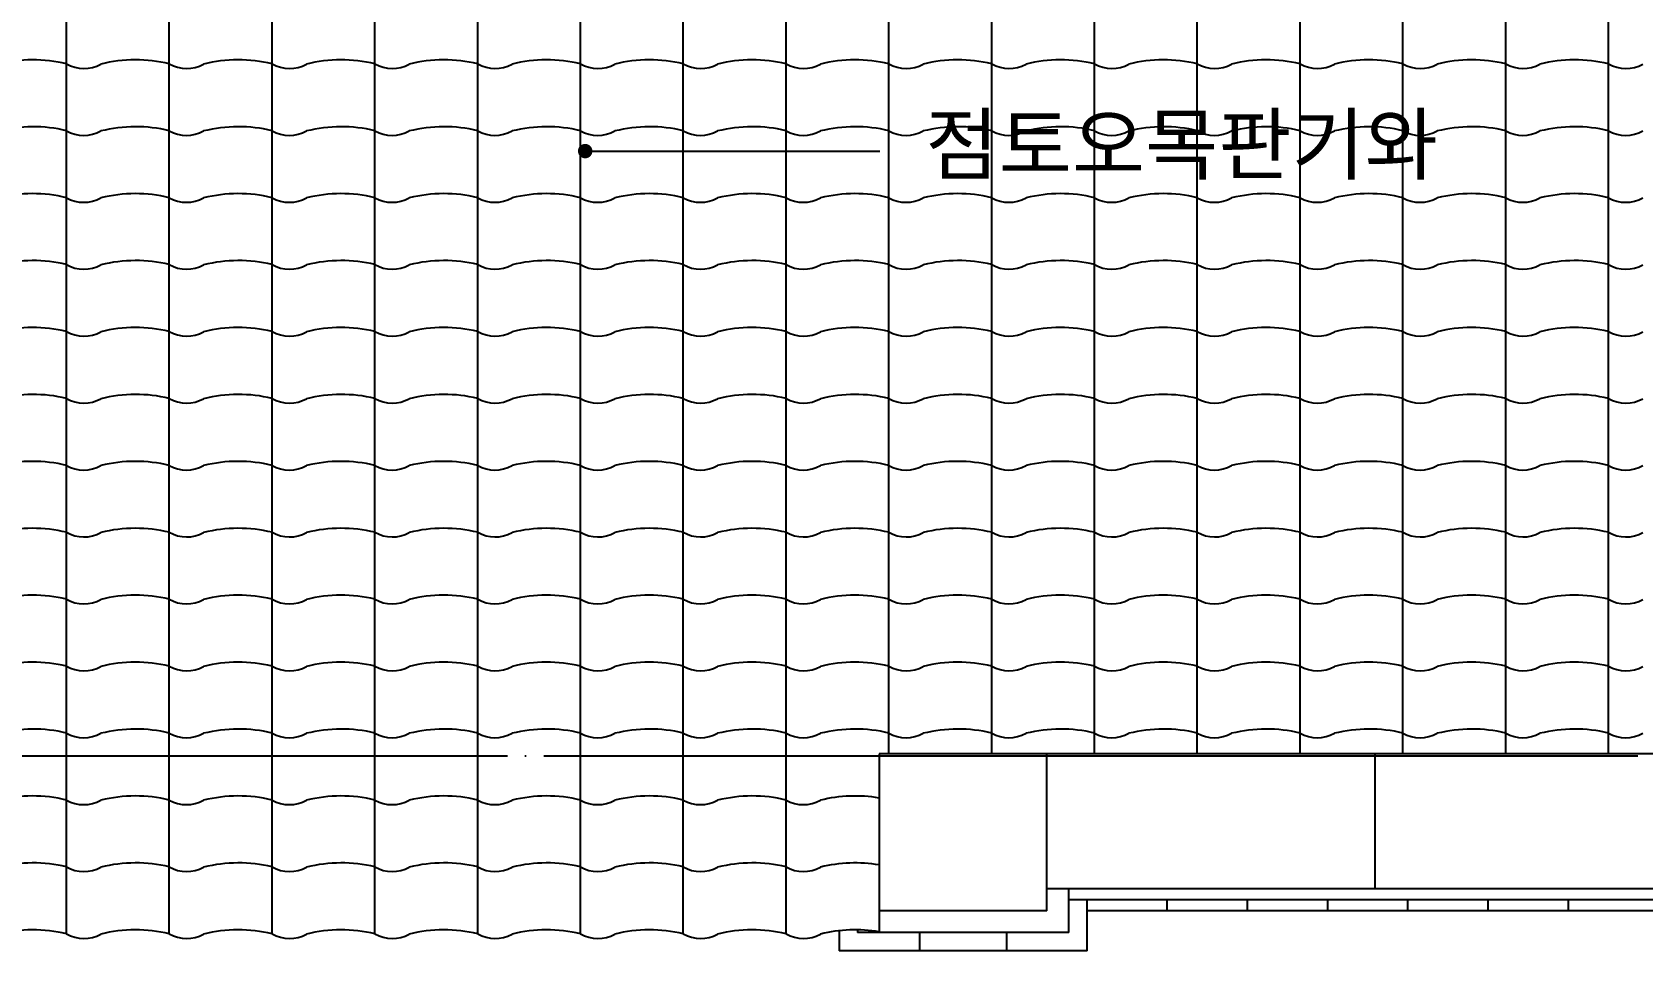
# Model space of a CAD drawing. Extents: x 383128 to 416768, y -129942 to -106182.
# Drawn here: x 397432 to 401849, y -123405 to -120885 of the extents above; entities that cross this region are included whole.
import ezdxf

# ---------------------------------------------------------------- set-up
doc = ezdxf.new("R2010")
doc.units = 0
doc.header["$LTSCALE"] = 50
doc.header["$MEASUREMENT"] = 0
doc.linetypes.add('CEN', pattern=[62, 60, -1, 0, -1])
for name, color, linetype in [('CEN', 1, 'CEN'), ('DIM', 7, 'CONTINUOUS'), ('ele-3', 6, 'CONTINUOUS'), ('HAT', 5, 'CONTINUOUS'), ('WID', 4, 'CONTINUOUS')]:
    doc.layers.add(name, color=color, linetype=linetype)
doc.styles.add('현창', font='HYWULM_0.TTF')

msp = doc.modelspace()

# ---------------------------------------------------------------- linework, layer by layer
at = {"layer": 'CEN'}
msp.add_line((389534.96789, -122869.75505), (412564.96789, -122869.75505), dxfattribs=at)
at = {"layer": 'DIM'}
msp.add_line((398948.48308, -121210.99145), (399756.95506, -121210.99145), dxfattribs=at)
at = {"layer": 'DIM', "const_width": 19.75429}
msp.add_lwpolyline([(398938.60594, -121210.99145, 1), (398958.36023, -121210.99145, 1)], format="xyb", close=True, dxfattribs=at)
at = {"layer": 'ele-3'}
for p, q in [((400274.96789, -123354.75505), (400274.96789, -123234.75505)), ((402884.96789, -123264.75505), (400274.96789, -123264.75505)), ((399694.96789, -123347.32719), (399694.96789, -123354.75505)), ((400274.96789, -123354.75505), (399694.96789, -123354.75505))]:
    msp.add_line(p, q, dxfattribs=at)
at = {"layer": 'HAT'}
for p, q in [((400324.96789, -123294.75505), (400324.96789, -123264.75505)), ((400544.96789, -123294.75505), (400544.96789, -123264.75505)), ((400764.96789, -123294.75505), (400764.96789, -123264.75505)), ((400984.96789, -123294.75505), (400984.96789, -123264.75505)), ((401204.96789, -123294.75505), (401204.96789, -123264.75505)), ((401424.96789, -123294.75505), (401424.96789, -123264.75505)), ((401644.96789, -123294.75505), (401644.96789, -123264.75505)), ((400324.96789, -123404.75505), (400324.96789, -123294.75505)), ((402834.96789, -123294.75505), (400324.96789, -123294.75505)), ((399644.96789, -123349.71991), (399644.96789, -123404.75505)), ((399864.96789, -123354.75505), (399864.96789, -123404.75505)), ((400104.96789, -123404.75505), (400104.96789, -123354.75505)), ((400324.96789, -123404.75505), (399644.96789, -123404.75505))]:
    msp.add_line(p, q, dxfattribs=at)
for centre, radius, start, end in [((397433.54641, -121354.7148), 394.21657, 76.41008733, 103.96702935), ((397573.78338, -120888.78868), 95.46458, 240.08643868, 299.16121863), ((397715.44977, -121354.7148), 394.21657, 76.41008733, 103.96702935), ((397855.68674, -120888.78868), 95.46458, 240.08643868, 299.16121863), ((397997.35313, -121354.7148), 394.21657, 76.41008733, 103.96702935), ((398137.5901, -120888.78868), 95.46458, 240.08643868, 299.16121863), ((398279.25649, -121354.7148), 394.21657, 76.41008733, 103.96702935), ((398419.49346, -120888.78868), 95.46458, 240.08643868, 299.16121863), ((398561.15986, -121354.7148), 394.21657, 76.41008733, 103.96702935), ((398701.39682, -120888.78868), 95.46458, 240.08643868, 299.16121863), ((398843.06322, -121354.7148), 394.21657, 76.41008733, 103.96702935), ((398983.30019, -120888.78868), 95.46458, 240.08643868, 299.16121863), ((399124.96658, -121354.7148), 394.21657, 76.41008733, 103.96702935), ((399265.20355, -120888.78868), 95.46458, 240.08643868, 299.16121863), ((399406.86994, -121354.7148), 394.21657, 76.41008733, 103.96702935), ((399547.10691, -120888.78868), 95.46458, 240.08643868, 299.16121863), ((399688.7733, -121354.7148), 394.21657, 76.41008733, 103.96702935), ((399829.01027, -120888.78868), 95.46458, 240.08643868, 299.16121863), ((399970.67667, -121354.7148), 394.21657, 76.41008733, 103.96702935), ((400110.91363, -120888.78868), 95.46458, 240.08643868, 299.16121863), ((400252.58003, -121354.7148), 394.21657, 76.41008733, 103.96702935), ((400392.81699, -120888.78868), 95.46458, 240.08643868, 299.16121863), ((400534.48339, -121354.7148), 394.21657, 76.41008733, 103.96702935), ((400674.72036, -120888.78868), 95.46458, 240.08643868, 299.16121863), ((400816.38675, -121354.7148), 394.21657, 76.41008733, 103.96702935), ((400956.62372, -120888.78868), 95.46458, 240.08643868, 299.16121863), ((401098.29011, -121354.7148), 394.21657, 76.41008733, 103.96702935), ((401238.52708, -120888.78868), 95.46458, 240.08643868, 299.16121863), ((401380.19347, -121354.7148), 394.21657, 76.41008733, 103.96702935), ((401520.43044, -120888.78868), 95.46458, 240.08643868, 299.16121863), ((401662.09684, -121354.7148), 394.21657, 76.41008733, 103.96702935), ((401802.3338, -120888.78868), 95.46458, 240.08643868, 299.16121863), ((397433.54641, -121538.31328), 394.21657, 76.41008733, 103.96702935), ((397715.44977, -121538.31328), 394.21657, 76.41008733, 103.96702935), ((397997.35313, -121538.31328), 394.21657, 76.41008733, 103.96702935), ((398279.25649, -121538.31328), 394.21657, 76.41008733, 103.96702935), ((398561.15986, -121538.31328), 394.21657, 76.41008733, 103.96702935), ((398843.06322, -121538.31328), 394.21657, 76.41008733, 103.96702935), ((399124.96658, -121538.31328), 394.21657, 76.41008733, 103.96702935), ((399406.86994, -121538.31328), 394.21657, 76.41008733, 103.96702935), ((399688.7733, -121538.31328), 394.21657, 76.41008733, 103.96702935), ((399970.67667, -121538.31328), 394.21657, 76.41008733, 103.96702935), ((400252.58003, -121538.31328), 394.21657, 76.41008733, 103.96702935), ((400534.48339, -121538.31328), 394.21657, 76.41008733, 103.96702935), ((400816.38675, -121538.31328), 394.21657, 76.41008733, 103.96702935), ((401098.29011, -121538.31328), 394.21657, 76.41008733, 103.96702935), ((401380.19347, -121538.31328), 394.21657, 76.41008733, 103.96702935), ((401662.09684, -121538.31328), 394.21657, 76.41008733, 103.96702935), ((397573.78338, -121072.38717), 95.46458, 240.08643868, 299.16121863), ((397855.68674, -121072.38717), 95.46458, 240.08643868, 299.16121863), ((398137.5901, -121072.38717), 95.46458, 240.08643868, 299.16121863), ((398419.49346, -121072.38717), 95.46458, 240.08643868, 299.16121863), ((398701.39682, -121072.38717), 95.46458, 240.08643868, 299.16121863), ((398983.30019, -121072.38717), 95.46458, 240.08643868, 299.16121863), ((399265.20355, -121072.38717), 95.46458, 240.08643868, 299.16121863), ((399547.10691, -121072.38717), 95.46458, 240.08643868, 299.16121863), ((399829.01027, -121072.38717), 95.46458, 240.08643868, 299.16121863), ((400110.91363, -121072.38717), 95.46458, 240.08643868, 299.16121863), ((400392.81699, -121072.38717), 95.46458, 240.08643868, 299.16121863), ((400674.72036, -121072.38717), 95.46458, 240.08643868, 299.16121863), ((400956.62372, -121072.38717), 95.46458, 240.08643868, 299.16121863), ((401238.52708, -121072.38717), 95.46458, 240.08643868, 299.16121863), ((401520.43044, -121072.38717), 95.46458, 240.08643868, 299.16121863), ((401802.3338, -121072.38717), 95.46458, 240.08643868, 299.16121863), ((397433.54641, -121721.91177), 394.21657, 76.41008733, 103.96702935), ((397715.44977, -121721.91177), 394.21657, 76.41008733, 103.96702935), ((397997.35313, -121721.91177), 394.21657, 76.41008733, 103.96702935), ((398279.25649, -121721.91177), 394.21657, 76.41008733, 103.96702935), ((398561.15986, -121721.91177), 394.21657, 76.41008733, 103.96702935), ((398843.06322, -121721.91177), 394.21657, 76.41008733, 103.96702935), ((399124.96658, -121721.91177), 394.21657, 76.41008733, 103.96702935), ((399406.86994, -121721.91177), 394.21657, 76.41008733, 103.96702935), ((399688.7733, -121721.91177), 394.21657, 76.41008733, 103.96702935), ((399970.67667, -121721.91177), 394.21657, 76.41008733, 103.96702935), ((400252.58003, -121721.91177), 394.21657, 76.41008733, 103.96702935), ((400534.48339, -121721.91177), 394.21657, 76.41008733, 103.96702935), ((400816.38675, -121721.91177), 394.21657, 76.41008733, 103.96702935), ((401098.29011, -121721.91177), 394.21657, 76.41008733, 103.96702935), ((401380.19347, -121721.91177), 394.21657, 76.41008733, 103.96702935), ((401662.09684, -121721.91177), 394.21657, 76.41008733, 103.96702935), ((397573.78338, -121255.98565), 95.46458, 240.08643868, 299.16121863), ((397855.68674, -121255.98565), 95.46458, 240.08643868, 299.16121863), ((398137.5901, -121255.98565), 95.46458, 240.08643868, 299.16121863), ((398419.49346, -121255.98565), 95.46458, 240.08643868, 299.16121863), ((398701.39682, -121255.98565), 95.46458, 240.08643868, 299.16121863), ((398983.30019, -121255.98565), 95.46458, 240.08643868, 299.16121863), ((399265.20355, -121255.98565), 95.46458, 240.08643868, 299.16121863), ((399547.10691, -121255.98565), 95.46458, 240.08643868, 299.16121863), ((399829.01027, -121255.98565), 95.46458, 240.08643868, 299.16121863), ((400110.91363, -121255.98565), 95.46458, 240.08643868, 299.16121863), ((400392.81699, -121255.98565), 95.46458, 240.08643868, 299.16121863), ((400674.72036, -121255.98565), 95.46458, 240.08643868, 299.16121863), ((400956.62372, -121255.98565), 95.46458, 240.08643868, 299.16121863), ((401238.52708, -121255.98565), 95.46458, 240.08643868, 299.16121863), ((401520.43044, -121255.98565), 95.46458, 240.08643868, 299.16121863), ((401802.3338, -121255.98565), 95.46458, 240.08643868, 299.16121863), ((397433.54641, -121905.51025), 394.21657, 76.41008733, 103.96702935), ((397573.78338, -121439.58413), 95.46458, 240.08643868, 299.16121863), ((397715.44977, -121905.51025), 394.21657, 76.41008733, 103.96702935), ((397855.68674, -121439.58413), 95.46458, 240.08643868, 299.16121863), ((397997.35313, -121905.51025), 394.21657, 76.41008733, 103.96702935), ((398137.5901, -121439.58413), 95.46458, 240.08643868, 299.16121863), ((398279.25649, -121905.51025), 394.21657, 76.41008733, 103.96702935), ((398419.49346, -121439.58413), 95.46458, 240.08643868, 299.16121863), ((398561.15986, -121905.51025), 394.21657, 76.41008733, 103.96702935), ((398701.39682, -121439.58413), 95.46458, 240.08643868, 299.16121863), ((398843.06322, -121905.51025), 394.21657, 76.41008733, 103.96702935), ((398983.30019, -121439.58413), 95.46458, 240.08643868, 299.16121863), ((399124.96658, -121905.51025), 394.21657, 76.41008733, 103.96702935), ((399265.20355, -121439.58413), 95.46458, 240.08643868, 299.16121863), ((399406.86994, -121905.51025), 394.21657, 76.41008733, 103.96702935), ((399547.10691, -121439.58413), 95.46458, 240.08643868, 299.16121863), ((399688.7733, -121905.51025), 394.21657, 76.41008733, 103.96702935), ((399829.01027, -121439.58413), 95.46458, 240.08643868, 299.16121863), ((399970.67667, -121905.51025), 394.21657, 76.41008733, 103.96702935), ((400110.91363, -121439.58413), 95.46458, 240.08643868, 299.16121863), ((400252.58003, -121905.51025), 394.21657, 76.41008733, 103.96702935), ((400392.81699, -121439.58413), 95.46458, 240.08643868, 299.16121863), ((400534.48339, -121905.51025), 394.21657, 76.41008733, 103.96702935), ((400674.72036, -121439.58413), 95.46458, 240.08643868, 299.16121863), ((400816.38675, -121905.51025), 394.21657, 76.41008733, 103.96702935), ((400956.62372, -121439.58413), 95.46458, 240.08643868, 299.16121863), ((401098.29011, -121905.51025), 394.21657, 76.41008733, 103.96702935), ((401238.52708, -121439.58413), 95.46458, 240.08643868, 299.16121863), ((401380.19347, -121905.51025), 394.21657, 76.41008733, 103.96702935), ((401520.43044, -121439.58413), 95.46458, 240.08643868, 299.16121863), ((401662.09684, -121905.51025), 394.21657, 76.41008733, 103.96702935), ((401802.3338, -121439.58413), 95.46458, 240.08643868, 299.16121863), ((397433.54641, -122089.10874), 394.21657, 76.41008733, 103.96702935), ((397573.78338, -121623.18262), 95.46458, 240.08643868, 299.16121863), ((397715.44977, -122089.10874), 394.21657, 76.41008733, 103.96702935), ((397855.68674, -121623.18262), 95.46458, 240.08643868, 299.16121863), ((397997.35313, -122089.10874), 394.21657, 76.41008733, 103.96702935), ((398137.5901, -121623.18262), 95.46458, 240.08643868, 299.16121863), ((398279.25649, -122089.10874), 394.21657, 76.41008733, 103.96702935), ((398419.49346, -121623.18262), 95.46458, 240.08643868, 299.16121863), ((398561.15986, -122089.10874), 394.21657, 76.41008733, 103.96702935), ((398701.39682, -121623.18262), 95.46458, 240.08643868, 299.16121863), ((398843.06322, -122089.10874), 394.21657, 76.41008733, 103.96702935), ((398983.30019, -121623.18262), 95.46458, 240.08643868, 299.16121863), ((399124.96658, -122089.10874), 394.21657, 76.41008733, 103.96702935), ((399265.20355, -121623.18262), 95.46458, 240.08643868, 299.16121863), ((399406.86994, -122089.10874), 394.21657, 76.41008733, 103.96702935), ((399547.10691, -121623.18262), 95.46458, 240.08643868, 299.16121863), ((399688.7733, -122089.10874), 394.21657, 76.41008733, 103.96702935), ((399829.01027, -121623.18262), 95.46458, 240.08643868, 299.16121863), ((399970.67667, -122089.10874), 394.21657, 76.41008733, 103.96702935), ((400110.91363, -121623.18262), 95.46458, 240.08643868, 299.16121863), ((400252.58003, -122089.10874), 394.21657, 76.41008733, 103.96702935), ((400392.81699, -121623.18262), 95.46458, 240.08643868, 299.16121863), ((400534.48339, -122089.10874), 394.21657, 76.41008733, 103.96702935), ((400674.72036, -121623.18262), 95.46458, 240.08643868, 299.16121863), ((400816.38675, -122089.10874), 394.21657, 76.41008733, 103.96702935), ((400956.62372, -121623.18262), 95.46458, 240.08643868, 299.16121863), ((401098.29011, -122089.10874), 394.21657, 76.41008733, 103.96702935), ((401238.52708, -121623.18262), 95.46458, 240.08643868, 299.16121863), ((401380.19347, -122089.10874), 394.21657, 76.41008733, 103.96702935), ((401520.43044, -121623.18262), 95.46458, 240.08643868, 299.16121863), ((401662.09684, -122089.10874), 394.21657, 76.41008733, 103.96702935), ((401802.3338, -121623.18262), 95.46458, 240.08643868, 299.16121863), ((397433.54641, -122272.70722), 394.21657, 76.41008733, 103.96702935), ((397573.78338, -121806.7811), 95.46458, 240.08643868, 299.16121863), ((397715.44977, -122272.70722), 394.21657, 76.41008733, 103.96702935), ((397855.68674, -121806.7811), 95.46458, 240.08643868, 299.16121863), ((397997.35313, -122272.70722), 394.21657, 76.41008733, 103.96702935), ((398137.5901, -121806.7811), 95.46458, 240.08643868, 299.16121863), ((398279.25649, -122272.70722), 394.21657, 76.41008733, 103.96702935), ((398419.49346, -121806.7811), 95.46458, 240.08643868, 299.16121863), ((398561.15986, -122272.70722), 394.21657, 76.41008733, 103.96702935), ((398701.39682, -121806.7811), 95.46458, 240.08643868, 299.16121863), ((398843.06322, -122272.70722), 394.21657, 76.41008733, 103.96702935), ((398983.30019, -121806.7811), 95.46458, 240.08643868, 299.16121863), ((399124.96658, -122272.70722), 394.21657, 76.41008733, 103.96702935), ((399265.20355, -121806.7811), 95.46458, 240.08643868, 299.16121863), ((399406.86994, -122272.70722), 394.21657, 76.41008733, 103.96702935), ((399547.10691, -121806.7811), 95.46458, 240.08643868, 299.16121863), ((399688.7733, -122272.70722), 394.21657, 76.41008733, 103.96702935), ((399829.01027, -121806.7811), 95.46458, 240.08643868, 299.16121863), ((399970.67667, -122272.70722), 394.21657, 76.41008733, 103.96702935), ((400110.91363, -121806.7811), 95.46458, 240.08643868, 299.16121863), ((400252.58003, -122272.70722), 394.21657, 76.41008733, 103.96702935), ((400392.81699, -121806.7811), 95.46458, 240.08643868, 299.16121863), ((400534.48339, -122272.70722), 394.21657, 76.41008733, 103.96702935), ((400674.72036, -121806.7811), 95.46458, 240.08643868, 299.16121863), ((400816.38675, -122272.70722), 394.21657, 76.41008733, 103.96702935), ((400956.62372, -121806.7811), 95.46458, 240.08643868, 299.16121863), ((401098.29011, -122272.70722), 394.21657, 76.41008733, 103.96702935), ((401238.52708, -121806.7811), 95.46458, 240.08643868, 299.16121863), ((401380.19347, -122272.70722), 394.21657, 76.41008733, 103.96702935), ((401520.43044, -121806.7811), 95.46458, 240.08643868, 299.16121863), ((401662.09684, -122272.70722), 394.21657, 76.41008733, 103.96702935), ((401802.3338, -121806.7811), 95.46458, 240.08643868, 299.16121863), ((397433.54641, -122456.3057), 394.21657, 76.41008733, 103.96702935), ((397573.78338, -121990.37959), 95.46458, 240.08643868, 299.16121863), ((397715.44977, -122456.3057), 394.21657, 76.41008733, 103.96702935), ((397855.68674, -121990.37959), 95.46458, 240.08643868, 299.16121863), ((397997.35313, -122456.3057), 394.21657, 76.41008733, 103.96702935), ((398137.5901, -121990.37959), 95.46458, 240.08643868, 299.16121863), ((398279.25649, -122456.3057), 394.21657, 76.41008733, 103.96702935), ((398419.49346, -121990.37959), 95.46458, 240.08643868, 299.16121863), ((398561.15986, -122456.3057), 394.21657, 76.41008733, 103.96702935), ((398701.39682, -121990.37959), 95.46458, 240.08643868, 299.16121863), ((398843.06322, -122456.3057), 394.21657, 76.41008733, 103.96702935), ((398983.30019, -121990.37959), 95.46458, 240.08643868, 299.16121863), ((399124.96658, -122456.3057), 394.21657, 76.41008733, 103.96702935), ((399265.20355, -121990.37959), 95.46458, 240.08643868, 299.16121863), ((399406.86994, -122456.3057), 394.21657, 76.41008733, 103.96702935), ((399547.10691, -121990.37959), 95.46458, 240.08643868, 299.16121863), ((399688.7733, -122456.3057), 394.21657, 76.41008733, 103.96702935), ((399829.01027, -121990.37959), 95.46458, 240.08643868, 299.16121863), ((399970.67667, -122456.3057), 394.21657, 76.41008733, 103.96702935), ((400110.91363, -121990.37959), 95.46458, 240.08643868, 299.16121863), ((400252.58003, -122456.3057), 394.21657, 76.41008733, 103.96702935), ((400392.81699, -121990.37959), 95.46458, 240.08643868, 299.16121863), ((400534.48339, -122456.3057), 394.21657, 76.41008733, 103.96702935), ((400674.72036, -121990.37959), 95.46458, 240.08643868, 299.16121863), ((400816.38675, -122456.3057), 394.21657, 76.41008733, 103.96702935), ((400956.62372, -121990.37959), 95.46458, 240.08643868, 299.16121863), ((401098.29011, -122456.3057), 394.21657, 76.41008733, 103.96702935), ((401238.52708, -121990.37959), 95.46458, 240.08643868, 299.16121863), ((401380.19347, -122456.3057), 394.21657, 76.41008733, 103.96702935), ((401520.43044, -121990.37959), 95.46458, 240.08643868, 299.16121863), ((401662.09684, -122456.3057), 394.21657, 76.41008733, 103.96702935), ((401802.3338, -121990.37959), 95.46458, 240.08643868, 299.16121863), ((397433.54641, -122639.90419), 394.21657, 76.41008733, 103.96702935), ((397573.78338, -122173.97807), 95.46458, 240.08643868, 299.16121863), ((397715.44977, -122639.90419), 394.21657, 76.41008733, 103.96702935), ((397855.68674, -122173.97807), 95.46458, 240.08643868, 299.16121863), ((397997.35313, -122639.90419), 394.21657, 76.41008733, 103.96702935), ((398137.5901, -122173.97807), 95.46458, 240.08643868, 299.16121863), ((398279.25649, -122639.90419), 394.21657, 76.41008733, 103.96702935), ((398419.49346, -122173.97807), 95.46458, 240.08643868, 299.16121863), ((398561.15986, -122639.90419), 394.21657, 76.41008733, 103.96702935), ((398701.39682, -122173.97807), 95.46458, 240.08643868, 299.16121863), ((398843.06322, -122639.90419), 394.21657, 76.41008733, 103.96702935), ((398983.30019, -122173.97807), 95.46458, 240.08643868, 299.16121863), ((399124.96658, -122639.90419), 394.21657, 76.41008733, 103.96702935), ((399265.20355, -122173.97807), 95.46458, 240.08643868, 299.16121863), ((399406.86994, -122639.90419), 394.21657, 76.41008733, 103.96702935), ((399547.10691, -122173.97807), 95.46458, 240.08643868, 299.16121863), ((399688.7733, -122639.90419), 394.21657, 76.41008733, 103.96702935), ((399829.01027, -122173.97807), 95.46458, 240.08643868, 299.16121863), ((399970.67667, -122639.90419), 394.21657, 76.41008733, 103.96702935), ((400110.91363, -122173.97807), 95.46458, 240.08643868, 299.16121863), ((400252.58003, -122639.90419), 394.21657, 76.41008733, 103.96702935), ((400392.81699, -122173.97807), 95.46458, 240.08643868, 299.16121863), ((400534.48339, -122639.90419), 394.21657, 76.41008733, 103.96702935), ((400674.72036, -122173.97807), 95.46458, 240.08643868, 299.16121863), ((400816.38675, -122639.90419), 394.21657, 76.41008733, 103.96702935), ((400956.62372, -122173.97807), 95.46458, 240.08643868, 299.16121863), ((401098.29011, -122639.90419), 394.21657, 76.41008733, 103.96702935), ((401238.52708, -122173.97807), 95.46458, 240.08643868, 299.16121863), ((401380.19347, -122639.90419), 394.21657, 76.41008733, 103.96702935), ((401520.43044, -122173.97807), 95.46458, 240.08643868, 299.16121863), ((401662.09684, -122639.90419), 394.21657, 76.41008733, 103.96702935), ((401802.3338, -122173.97807), 95.46458, 240.08643868, 299.16121863), ((397433.54641, -122823.50267), 394.21657, 76.41008733, 103.96702935), ((397715.44977, -122823.50267), 394.21657, 76.41008733, 103.96702935), ((397997.35313, -122823.50267), 394.21657, 76.41008733, 103.96702935), ((398279.25649, -122823.50267), 394.21657, 76.41008733, 103.96702935), ((398561.15986, -122823.50267), 394.21657, 76.41008733, 103.96702935), ((398843.06322, -122823.50267), 394.21657, 76.41008733, 103.96702935), ((399124.96658, -122823.50267), 394.21657, 76.41008733, 103.96702935), ((399406.86994, -122823.50267), 394.21657, 76.41008733, 103.96702935), ((399688.7733, -122823.50267), 394.21657, 76.41008733, 103.96702935), ((399970.67667, -122823.50267), 394.21657, 76.41008733, 103.96702935), ((400252.58003, -122823.50267), 394.21657, 76.41008733, 103.96702935), ((400534.48339, -122823.50267), 394.21657, 76.41008733, 103.96702935), ((400816.38675, -122823.50267), 394.21657, 76.41008733, 103.96702935), ((401098.29011, -122823.50267), 394.21657, 76.41008733, 103.96702935), ((401380.19347, -122823.50267), 394.21657, 76.41008733, 103.96702935), ((401662.09684, -122823.50267), 394.21657, 76.41008733, 103.96702935), ((397573.78338, -122357.57655), 95.46458, 240.08643868, 299.16121863), ((397855.68674, -122357.57655), 95.46458, 240.08643868, 299.16121863), ((398137.5901, -122357.57655), 95.46458, 240.08643868, 299.16121863), ((398419.49346, -122357.57655), 95.46458, 240.08643868, 299.16121863), ((398701.39682, -122357.57655), 95.46458, 240.08643868, 299.16121863), ((398983.30019, -122357.57655), 95.46458, 240.08643868, 299.16121863), ((399265.20355, -122357.57655), 95.46458, 240.08643868, 299.16121863), ((399547.10691, -122357.57655), 95.46458, 240.08643868, 299.16121863), ((399829.01027, -122357.57655), 95.46458, 240.08643868, 299.16121863), ((400110.91363, -122357.57655), 95.46458, 240.08643868, 299.16121863), ((400392.81699, -122357.57655), 95.46458, 240.08643868, 299.16121863), ((400674.72036, -122357.57655), 95.46458, 240.08643868, 299.16121863), ((400956.62372, -122357.57655), 95.46458, 240.08643868, 299.16121863), ((401238.52708, -122357.57655), 95.46458, 240.08643868, 299.16121863), ((401520.43044, -122357.57655), 95.46458, 240.08643868, 299.16121863), ((401802.3338, -122357.57655), 95.46458, 240.08643868, 299.16121863), ((397433.54641, -123007.10116), 394.21657, 76.41008733, 103.96702935), ((397573.78338, -122541.17504), 95.46458, 240.08643868, 299.16121863), ((397715.44977, -123007.10116), 394.21657, 76.41008733, 103.96702935), ((397855.68674, -122541.17504), 95.46458, 240.08643868, 299.16121863), ((397997.35313, -123007.10116), 394.21657, 76.41008733, 103.96702935), ((398137.5901, -122541.17504), 95.46458, 240.08643868, 299.16121863), ((398279.25649, -123007.10116), 394.21657, 76.41008733, 103.96702935), ((398419.49346, -122541.17504), 95.46458, 240.08643868, 299.16121863), ((398561.15986, -123007.10116), 394.21657, 76.41008733, 103.96702935), ((398701.39682, -122541.17504), 95.46458, 240.08643868, 299.16121863), ((398843.06322, -123007.10116), 394.21657, 76.41008733, 103.96702935), ((398983.30019, -122541.17504), 95.46458, 240.08643868, 299.16121863), ((399124.96658, -123007.10116), 394.21657, 76.41008733, 103.96702935), ((399265.20355, -122541.17504), 95.46458, 240.08643868, 299.16121863), ((399406.86994, -123007.10116), 394.21657, 76.41008733, 103.96702935), ((399547.10691, -122541.17504), 95.46458, 240.08643868, 299.16121863), ((399688.7733, -123007.10116), 394.21657, 76.41008733, 103.96702935), ((399829.01027, -122541.17504), 95.46458, 240.08643868, 299.16121863), ((399970.67667, -123007.10116), 394.21657, 76.41008733, 103.96702935), ((400110.91363, -122541.17504), 95.46458, 240.08643868, 299.16121863), ((400252.58003, -123007.10116), 394.21657, 76.41008733, 103.96702935), ((400392.81699, -122541.17504), 95.46458, 240.08643868, 299.16121863), ((400534.48339, -123007.10116), 394.21657, 76.41008733, 103.96702935), ((400674.72036, -122541.17504), 95.46458, 240.08643868, 299.16121863), ((400816.38675, -123007.10116), 394.21657, 76.41008733, 103.96702935), ((400956.62372, -122541.17504), 95.46458, 240.08643868, 299.16121863), ((401098.29011, -123007.10116), 394.21657, 76.41008733, 103.96702935), ((401238.52708, -122541.17504), 95.46458, 240.08643868, 299.16121863), ((401380.19347, -123007.10116), 394.21657, 76.41008733, 103.96702935), ((401520.43044, -122541.17504), 95.46458, 240.08643868, 299.16121863), ((401662.09684, -123007.10116), 394.21657, 76.41008733, 103.96702935), ((401802.3338, -122541.17504), 95.46458, 240.08643868, 299.16121863), ((397433.54641, -123190.69964), 394.21657, 76.41008733, 103.96702935), ((397573.78338, -122724.77352), 95.46458, 240.08643868, 299.16121863), ((397715.44977, -123190.69964), 394.21657, 76.41008733, 103.96702935), ((397855.68674, -122724.77352), 95.46458, 240.08643868, 299.16121863), ((397997.35313, -123190.69964), 394.21657, 76.41008733, 103.96702935), ((398137.5901, -122724.77352), 95.46458, 240.08643868, 299.16121863), ((398279.25649, -123190.69964), 394.21657, 76.41008733, 103.96702935), ((398419.49346, -122724.77352), 95.46458, 240.08643868, 299.16121863), ((398561.15986, -123190.69964), 394.21657, 76.41008733, 103.96702935), ((398701.39682, -122724.77352), 95.46458, 240.08643868, 299.16121863), ((398843.06322, -123190.69964), 394.21657, 76.41008733, 103.96702935), ((398983.30019, -122724.77352), 95.46458, 240.08643868, 299.16121863), ((399124.96658, -123190.69964), 394.21657, 76.41008733, 103.96702935), ((399265.20355, -122724.77352), 95.46458, 240.08643868, 299.16121863), ((399406.86994, -123190.69964), 394.21657, 76.41008733, 103.96702935), ((399547.10691, -122724.77352), 95.46458, 240.08643868, 299.16121863), ((399688.7733, -123190.69964), 394.21657, 76.41008733, 103.96702935), ((399829.01027, -122724.77352), 95.46458, 240.08643868, 299.16121863), ((399970.67667, -123190.69964), 394.21657, 76.41008733, 103.96702935), ((400110.91363, -122724.77352), 95.46458, 240.08643868, 299.16121863), ((400252.58003, -123190.69964), 394.21657, 76.41008733, 103.96702935), ((400392.81699, -122724.77352), 95.46458, 240.08643868, 299.16121863), ((400534.48339, -123190.69964), 394.21657, 76.41008733, 103.96702935), ((400674.72036, -122724.77352), 95.46458, 240.08643868, 299.16121863), ((400816.38675, -123190.69964), 394.21657, 76.41008733, 103.96702935), ((400956.62372, -122724.77352), 95.46458, 240.08643868, 299.16121863), ((401098.29011, -123190.69964), 394.21657, 76.41008733, 103.96702935), ((401238.52708, -122724.77352), 95.46458, 240.08643868, 299.16121863), ((401380.19347, -123190.69964), 394.21657, 76.41008733, 103.96702935), ((401520.43044, -122724.77352), 95.46458, 240.08643868, 299.16121863), ((401662.09684, -123190.69964), 394.21657, 76.41008733, 103.96702935), ((401802.3338, -122724.77352), 95.46458, 240.08643868, 299.16121863), ((397433.54641, -123374.29812), 394.21657, 76.41008733, 103.96702935), ((397573.78338, -122908.37201), 95.46458, 240.08643868, 299.16121863), ((397715.44977, -123374.29812), 394.21657, 76.41008733, 103.96702935), ((397855.68674, -122908.37201), 95.46458, 240.08643868, 299.16121863), ((397997.35313, -123374.29812), 394.21657, 76.41008733, 103.96702935), ((398137.5901, -122908.37201), 95.46458, 240.08643868, 299.16121863), ((398279.25649, -123374.29812), 394.21657, 76.41008733, 103.96702935), ((398419.49346, -122908.37201), 95.46458, 240.08643868, 299.16121863), ((398561.15986, -123374.29812), 394.21657, 76.41008733, 103.96702935), ((398701.39682, -122908.37201), 95.46458, 240.08643868, 299.16121863), ((398843.06322, -123374.29812), 394.21657, 76.41008733, 103.96702935), ((398983.30019, -122908.37201), 95.46458, 240.08643868, 299.16121863), ((399124.96658, -123374.29812), 394.21657, 76.41008733, 103.96702935), ((399265.20355, -122908.37201), 95.46458, 240.08643868, 299.16121863), ((399406.86994, -123374.29812), 394.21657, 76.41008733, 103.96702935), ((399547.10691, -122908.37201), 95.46458, 240.08643868, 299.16121863), ((399688.7733, -123374.29812), 394.21657, 80.33342787, 103.96702935), ((397433.54641, -123557.89661), 394.21657, 76.41008733, 103.96702935), ((397573.78338, -123091.97049), 95.46458, 240.08643868, 299.16121863), ((397715.44977, -123557.89661), 394.21657, 76.41008733, 103.96702935), ((397855.68674, -123091.97049), 95.46458, 240.08643868, 299.16121863), ((397997.35313, -123557.89661), 394.21657, 76.41008733, 103.96702935), ((398137.5901, -123091.97049), 95.46458, 240.08643868, 299.16121863), ((398279.25649, -123557.89661), 394.21657, 76.41008733, 103.96702935), ((398419.49346, -123091.97049), 95.46458, 240.08643868, 299.16121863), ((398561.15986, -123557.89661), 394.21657, 76.41008733, 103.96702935), ((398701.39682, -123091.97049), 95.46458, 240.08643868, 299.16121863), ((398843.06322, -123557.89661), 394.21657, 76.41008733, 103.96702935), ((398983.30019, -123091.97049), 95.46458, 240.08643868, 299.16121863), ((399124.96658, -123557.89661), 394.21657, 76.41008733, 103.96702935), ((399265.20355, -123091.97049), 95.46458, 240.08643868, 299.16121863), ((399406.86994, -123557.89661), 394.21657, 76.41008733, 103.96702935), ((399547.10691, -123091.97049), 95.46458, 240.08643868, 299.16121863), ((399688.7733, -123557.89661), 394.21657, 80.33342787, 103.96702935)]:
    msp.add_arc(centre, radius, start, end, dxfattribs=at)
at = {"layer": 'WID'}
for p, q in [((397526.17587, -123358.31564), (397526.17587, -118584.75505)), ((397808.07923, -123358.31564), (397808.07923, -118584.75505)), ((398089.98259, -123358.31564), (398089.98259, -118584.75505)), ((398371.88595, -123358.31564), (398371.88595, -118584.75505)), ((398653.78931, -123358.31564), (398653.78931, -118584.75505)), ((398935.69268, -123358.31564), (398935.69268, -118584.75505)), ((399217.59604, -123358.31564), (399217.59604, -118584.75505)), ((399499.4994, -123358.31564), (399499.4994, -118584.75505)), ((399781.40276, -122864.75505), (399781.40276, -118584.75505)), ((400063.30612, -122864.75505), (400063.30612, -118584.75505)), ((400345.20949, -122864.75505), (400345.20949, -118584.75505)), ((400627.11285, -122864.75505), (400627.11285, -118584.75505)), ((400909.01621, -122864.75505), (400909.01621, -118584.75505)), ((401190.91957, -122864.75505), (401190.91957, -118584.75505)), ((401472.82293, -122864.75505), (401472.82293, -118584.75505)), ((401754.72629, -122864.75505), (401754.72629, -118584.75505)), ((399754.96789, -122864.75505), (399754.96789, -123294.75505)), ((403404.96789, -122864.75505), (399754.96789, -122864.75505)), ((400214.96789, -123294.75505), (400214.96789, -122864.75505)), ((401114.96789, -123234.75505), (401114.96789, -122864.75505)), ((402944.96789, -123234.75505), (400214.96789, -123234.75505)), ((400214.96789, -123294.75505), (399754.96789, -123294.75505)), ((399754.96789, -123294.75505), (399754.96789, -123352.87576))]:
    msp.add_line(p, q, dxfattribs=at)
for centre, radius, start, end in [((397433.54641, -123741.49509), 394.21657, 76.41008733, 103.96702935), ((397573.78338, -123275.56898), 95.46458, 240.08643868, 299.16121863), ((397715.44977, -123741.49509), 394.21657, 76.41008733, 103.96702935), ((397855.68674, -123275.56898), 95.46458, 240.08643868, 299.16121863), ((397997.35313, -123741.49509), 394.21657, 76.41008733, 103.96702935), ((398137.5901, -123275.56898), 95.46458, 240.08643868, 299.16121863), ((398279.25649, -123741.49509), 394.21657, 76.41008733, 103.96702935), ((398419.49346, -123275.56898), 95.46458, 240.08643868, 299.16121863), ((398561.15986, -123741.49509), 394.21657, 76.41008733, 103.96702935), ((398701.39682, -123275.56898), 95.46458, 240.08643868, 299.16121863), ((398843.06322, -123741.49509), 394.21657, 76.41008733, 103.96702935), ((398983.30019, -123275.56898), 95.46458, 240.08643868, 299.16121863), ((399124.96658, -123741.49509), 394.21657, 76.41008733, 103.96702935), ((399265.20355, -123275.56898), 95.46458, 240.08643868, 299.16121863), ((399406.86994, -123741.49509), 394.21657, 76.41008733, 103.96702935), ((399547.10691, -123275.56898), 95.46458, 240.08643868, 299.16121863), ((399688.7733, -123741.49509), 394.21657, 80.33342787, 103.96702935)]:
    msp.add_arc(centre, radius, start, end, dxfattribs=at)

# ---------------------------------------------------------------- texts
at = {"layer": 'DIM', "style": '현창'}
msp.add_text('점토오목판기와 ', height=160, dxfattribs=at).set_placement((399881.68957, -121272.02809))

doc.saveas('drawing.dxf')
